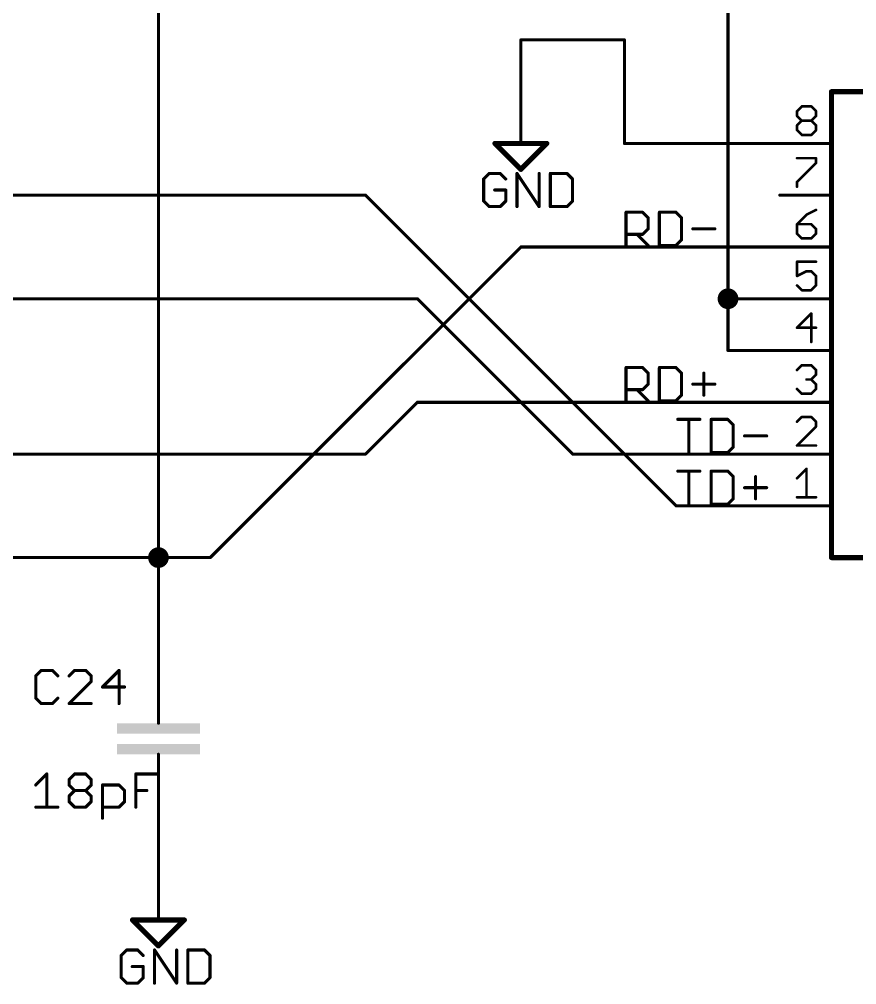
# Model space of a CAD drawing. Extents: x 0 to 388, y 0 to 261.
# Drawn here: x 214.16 to 255.23, y 167 to 214.37 of the extents above; entities that cross this region are included whole.
import ezdxf

# ---------------------------------------------------------------- set-up
doc = ezdxf.new("R2010")
doc.units = 0
for name, color, linetype in [('91', 94, 'CONTINUOUS'), ('94', 14, 'CONTINUOUS'), ('95', 251, 'CONTINUOUS'), ('96', 251, 'CONTINUOUS')]:
    doc.layers.add(name, color=color, linetype=linetype)

# ---------------------------------------------------------------- blocks, each defined once
blk = doc.blocks.new('RECT')
blk.add_solid([(-0.5, -0.5), (0.5, -0.5), (-0.5, 0.5), (0.5, 0.5)])

msp = doc.modelspace()

# ---------------------------------------------------------------- linework, layer by layer
at = {"layer": '91', "const_width": 0.1524}
for points in [[(248.92, 200.66), (248.92, 243.84)], [(220.98, 228.6), (220.98, 187.96)], [(238.76, 210.82), (238.76, 213.36)], [(238.76, 213.36), (243.84, 213.36)], [(243.84, 213.36), (243.84, 208.28)], [(243.84, 208.28), (251.46, 208.28)], [(180.34, 205.74), (231.14, 205.74)], [(231.14, 205.74), (246.38, 190.5)], [(223.52, 187.96), (238.76, 203.2)], [(238.76, 203.2), (251.46, 203.2)], [(190.5, 200.66), (233.68, 200.66)], [(233.68, 200.66), (241.3, 193.04)], [(251.46, 200.66), (248.92, 200.66)], [(248.92, 198.12), (248.92, 200.66)], [(251.46, 198.12), (248.92, 198.12)], [(231.14, 193.04), (233.68, 195.58)], [(233.68, 195.58), (251.46, 195.58)], [(210.82, 193.04), (231.14, 193.04)], [(241.3, 193.04), (251.46, 193.04)], [(246.38, 190.5), (251.46, 190.5)], [(129.54, 187.96), (220.98, 187.96)], [(220.98, 187.96), (223.52, 187.96)], [(220.98, 187.96), (220.98, 182.88)], [(220.98, 172.72), (220.98, 175.26)]]:
    msp.add_lwpolyline(points, dxfattribs=at)
at = {"layer": '91'}
for points, const_width in [([(238.7981, 213.36, 1), (238.7219, 213.36)], 0.0762), ([(238.76, 213.3981, 1), (238.76, 213.3219)], 0.0762), ([(243.8781, 213.36, 1), (243.8019, 213.36)], 0.0762), ([(243.84, 213.3219, 1), (243.84, 213.3981)], 0.0762), ([(238.7219, 210.82, 1), (238.7981, 210.82)], 0.0762), ([(243.84, 208.3181, 1), (243.84, 208.2419)], 0.0762), ([(243.8019, 208.28, 1), (243.8781, 208.28)], 0.0762), ([(251.46, 208.2419, 1), (251.46, 208.3181)], 0.0762), ([(231.1669, 205.7669, 1), (231.1131, 205.7131)], 0.0762), ([(231.14, 205.7019, 1), (231.14, 205.7781)], 0.0762), ([(238.76, 203.2381, 1), (238.76, 203.1619)], 0.0762), ([(238.7869, 203.1731, 1), (238.7331, 203.2269)], 0.0762), ([(251.46, 203.1619, 1), (251.46, 203.2381)], 0.0762), ([(248.92, 200.406, 1), (248.92, 200.914, 1), (248.92, 200.406)], 0.508), ([(233.7069, 200.6869, 1), (233.6531, 200.6331)], 0.0762), ([(233.68, 200.6219, 1), (233.68, 200.6981)], 0.0762), ([(248.92, 200.6981, 1), (248.92, 200.6219)], 0.0762), ([(248.9581, 200.66, 1), (248.8819, 200.66)], 0.0762), ([(248.8819, 200.66, 1), (248.9581, 200.66)], 0.0762), ([(251.46, 200.6219, 1), (251.46, 200.6981)], 0.0762), ([(248.92, 198.1581, 1), (248.92, 198.0819)], 0.0762), ([(248.8819, 198.12, 1), (248.9581, 198.12)], 0.0762), ([(251.46, 198.0819, 1), (251.46, 198.1581)], 0.0762), ([(233.68, 195.6181, 1), (233.68, 195.5419)], 0.0762), ([(233.7069, 195.5531, 1), (233.6531, 195.6069)], 0.0762), ([(251.46, 195.5419, 1), (251.46, 195.6181)], 0.0762), ([(231.1131, 193.0669, 1), (231.1669, 193.0131)], 0.0762), ([(231.14, 193.0019, 1), (231.14, 193.0781)], 0.0762), ([(241.3, 193.0781, 1), (241.3, 193.0019)], 0.0762), ([(241.2731, 193.0131, 1), (241.3269, 193.0669)], 0.0762), ([(251.46, 193.0019, 1), (251.46, 193.0781)], 0.0762), ([(246.38, 190.5381, 1), (246.38, 190.4619)], 0.0762), ([(246.3531, 190.4731, 1), (246.4069, 190.5269)], 0.0762), ([(251.46, 190.4619, 1), (251.46, 190.5381)], 0.0762), ([(220.98, 187.706, 1), (220.98, 188.214, 1), (220.98, 187.706)], 0.508), ([(220.98, 187.9981, 1), (220.98, 187.9219)], 0.0762), ([(221.0181, 187.96, 1), (220.9419, 187.96)], 0.0762), ([(220.9419, 187.96, 1), (221.0181, 187.96)], 0.0762), ([(220.98, 187.9219, 1), (220.98, 187.9981)], 0.0762), ([(223.4931, 187.9869, 1), (223.5469, 187.9331)], 0.0762), ([(223.52, 187.9219, 1), (223.52, 187.9981)], 0.0762), ([(220.9419, 182.88, 1), (221.0181, 182.88)], 0.0762), ([(221.0181, 175.26, 1), (220.9419, 175.26)], 0.0762), ([(220.9419, 172.72, 1), (221.0181, 172.72)], 0.0762)]:
    msp.add_lwpolyline(points, format="xyb", dxfattribs=dict(at, const_width=const_width))
at = {"layer": '94'}
for points, const_width in [([(238.76, 210.82), (238.76, 208.28)], 0.1524), ([(254, 187.96), (254, 210.82)], 0.254), ([(254, 210.82), (279.4, 210.82)], 0.254), ([(237.49, 208.28), (240.03, 208.28)], 0.254), ([(238.76, 207.01), (237.49, 208.28)], 0.254), ([(240.03, 208.28), (238.76, 207.01)], 0.254), ([(251.46, 208.28), (254, 208.28)], 0.1524), ([(251.46, 205.74), (254, 205.74)], 0.1524), ([(251.46, 203.2), (254, 203.2)], 0.1524), ([(251.46, 200.66), (254, 200.66)], 0.1524), ([(251.46, 198.12), (254, 198.12)], 0.1524), ([(251.46, 195.58), (254, 195.58)], 0.1524), ([(251.46, 193.04), (254, 193.04)], 0.1524), ([(251.46, 190.5), (254, 190.5)], 0.1524), ([(279.4, 187.96), (254, 187.96)], 0.254), ([(220.98, 182.88), (220.98, 180.34)], 0.1524), ([(220.98, 179.832), (220.98, 180.34)], 0.1524), ([(220.98, 177.8), (220.98, 178.308)], 0.1524), ([(220.98, 175.26), (220.98, 177.8)], 0.1524), ([(220.98, 172.72), (220.98, 170.18)], 0.1524), ([(219.71, 170.18), (222.25, 170.18)], 0.254), ([(220.98, 168.91), (219.71, 170.18)], 0.254), ([(222.25, 170.18), (220.98, 168.91)], 0.254)]:
    msp.add_lwpolyline(points, dxfattribs=dict(at, const_width=const_width))
for points, const_width in [([(238.7981, 210.82, 1), (238.7219, 210.82)], 0.0762), ([(254.0635, 210.82, 1), (253.9365, 210.82)], 0.127), ([(254, 210.8835, 1), (254, 210.7565)], 0.127), ([(237.49, 208.3435, 1), (237.49, 208.2165)], 0.127), ([(237.5349, 208.3249, 1), (237.4451, 208.2351)], 0.127), ([(238.7219, 208.28, 1), (238.7981, 208.28)], 0.0762), ([(240.0749, 208.2351, 1), (239.9851, 208.3249)], 0.127), ([(240.03, 208.2165, 1), (240.03, 208.3435)], 0.127), ([(251.46, 208.3181, 1), (251.46, 208.2419)], 0.0762), ([(254, 208.2419, 1), (254, 208.3181)], 0.0762), ([(238.7151, 207.0549, 1), (238.8049, 206.9651)], 0.127), ([(238.7151, 206.9651, 1), (238.8049, 207.0549)], 0.127), ([(251.46, 205.7781, 1), (251.46, 205.7019)], 0.0762), ([(254, 205.7019, 1), (254, 205.7781)], 0.0762), ([(251.46, 203.2381, 1), (251.46, 203.1619)], 0.0762), ([(254, 203.1619, 1), (254, 203.2381)], 0.0762), ([(251.46, 200.6981, 1), (251.46, 200.6219)], 0.0762), ([(254, 200.6219, 1), (254, 200.6981)], 0.0762), ([(251.46, 198.1581, 1), (251.46, 198.0819)], 0.0762), ([(254, 198.0819, 1), (254, 198.1581)], 0.0762), ([(251.46, 195.6181, 1), (251.46, 195.5419)], 0.0762), ([(254, 195.5419, 1), (254, 195.6181)], 0.0762), ([(251.46, 193.0781, 1), (251.46, 193.0019)], 0.0762), ([(254, 193.0019, 1), (254, 193.0781)], 0.0762), ([(251.46, 190.5381, 1), (251.46, 190.4619)], 0.0762), ([(254, 190.4619, 1), (254, 190.5381)], 0.0762), ([(254, 188.0235, 1), (254, 187.8965)], 0.127), ([(253.9365, 187.96, 1), (254.0635, 187.96)], 0.127), ([(221.0181, 182.88, 1), (220.9419, 182.88)], 0.0762), ([(221.0181, 180.34, 1), (220.9419, 180.34)], 0.0762), ([(220.9419, 180.34, 1), (221.0181, 180.34)], 0.0762), ([(220.9419, 179.832, 1), (221.0181, 179.832)], 0.0762), ([(221.0181, 178.308, 1), (220.9419, 178.308)], 0.0762), ([(221.0181, 177.8, 1), (220.9419, 177.8)], 0.0762), ([(220.9419, 177.8, 1), (221.0181, 177.8)], 0.0762), ([(220.9419, 175.26, 1), (221.0181, 175.26)], 0.0762), ([(221.0181, 172.72, 1), (220.9419, 172.72)], 0.0762), ([(219.71, 170.2435, 1), (219.71, 170.1165)], 0.127), ([(219.7549, 170.2249, 1), (219.6651, 170.1351)], 0.127), ([(220.9419, 170.18, 1), (221.0181, 170.18)], 0.0762), ([(222.2949, 170.1351, 1), (222.2051, 170.2249)], 0.127), ([(222.25, 170.1165, 1), (222.25, 170.2435)], 0.127), ([(220.9351, 168.9549, 1), (221.0249, 168.8651)], 0.127), ([(220.9351, 168.8651, 1), (221.0249, 168.9549)], 0.127)]:
    msp.add_lwpolyline(points, format="xyb", dxfattribs=dict(at, const_width=const_width))
at = {"layer": '95'}
for points, const_width in [([(252.3046, 209.8643), (252.5377, 210.0973)], 0.127), ([(252.3046, 209.6312), (252.3046, 209.8643)], 0.127), ([(252.5377, 210.0973), (253.0037, 210.0973)], 0.127), ([(253.0037, 210.0973), (253.2368, 209.8643)], 0.127), ([(253.2368, 209.8643), (253.2368, 209.6312)], 0.127), ([(252.5377, 209.3982), (252.3046, 209.6312)], 0.127), ([(252.3046, 209.1652), (252.5377, 209.3982)], 0.127), ([(252.5377, 209.3982), (253.0037, 209.3982)], 0.127), ([(253.2368, 209.6312), (253.0037, 209.3982)], 0.127), ([(253.0037, 209.3982), (253.2368, 209.1652)], 0.127), ([(252.3046, 208.9321), (252.3046, 209.1652)], 0.127), ([(252.5377, 208.6991), (252.3046, 208.9321)], 0.127), ([(253.2368, 208.9321), (253.0037, 208.6991)], 0.127), ([(253.2368, 209.1652), (253.2368, 208.9321)], 0.127), ([(253.0037, 208.6991), (252.5377, 208.6991)], 0.127), ([(252.3046, 207.5573), (253.2368, 207.5573)], 0.127), ([(253.2368, 207.5573), (253.2368, 207.3243)], 0.127), ([(253.2368, 207.3243), (252.3046, 206.3921)], 0.127), ([(252.3046, 206.3921), (252.3046, 206.1591)], 0.127), ([(243.9162, 203.2762), (243.9162, 204.9032)], 0.1524), ([(243.9162, 204.9032), (244.7297, 204.9032)], 0.1524), ([(244.7297, 204.9032), (245.0009, 204.632)], 0.1524), ([(245.0009, 204.632), (245.0009, 204.0897)], 0.1524), ([(245.5534, 204.9032), (245.5534, 203.2762)], 0.1524), ([(246.3668, 204.9032), (245.5534, 204.9032)], 0.1524), ([(246.638, 204.632), (246.3668, 204.9032)], 0.1524), ([(246.638, 203.5474), (246.638, 204.632)], 0.1524), ([(252.7707, 204.7843), (252.3046, 204.3182)], 0.127), ([(253.2368, 205.0173), (252.7707, 204.7843)], 0.127), ([(245.0009, 204.0897), (244.7297, 203.8185)], 0.1524), ([(247.1905, 204.0897), (248.2752, 204.0897)], 0.1524), ([(252.3046, 204.3182), (252.3046, 203.8521)], 0.127), ([(253.0037, 204.3182), (252.3046, 204.3182)], 0.127), ([(253.2368, 204.0852), (253.0037, 204.3182)], 0.127), ([(253.2368, 203.8521), (253.2368, 204.0852)], 0.127), ([(244.7297, 203.8185), (243.9162, 203.8185)], 0.1524), ([(244.4585, 203.8185), (245.0009, 203.2762)], 0.1524), ([(252.3046, 203.8521), (252.5377, 203.6191)], 0.127), ([(252.5377, 203.6191), (253.0037, 203.6191)], 0.127), ([(253.0037, 203.6191), (253.2368, 203.8521)], 0.127), ([(245.5534, 203.2762), (246.3668, 203.2762)], 0.1524), ([(246.3668, 203.2762), (246.638, 203.5474)], 0.1524), ([(253.2368, 202.4773), (252.3046, 202.4773)], 0.127), ([(252.3046, 202.4773), (252.3046, 201.7782)], 0.127), ([(252.3046, 201.7782), (252.7707, 202.0112)], 0.127), ([(252.7707, 202.0112), (253.0037, 202.0112)], 0.127), ([(253.0037, 202.0112), (253.2368, 201.7782)], 0.127), ([(253.2368, 201.7782), (253.2368, 201.3121)], 0.127), ([(252.5377, 201.0791), (252.3046, 201.3121)], 0.127), ([(253.2368, 201.3121), (253.0037, 201.0791)], 0.127), ([(253.0037, 201.0791), (252.5377, 201.0791)], 0.127), ([(253.0037, 199.9373), (252.3046, 199.2382)], 0.127), ([(253.0037, 198.5391), (253.0037, 199.9373)], 0.127), ([(252.3046, 199.2382), (253.2368, 199.2382)], 0.127), ([(243.9162, 195.6562), (243.9162, 197.2832)], 0.1524), ([(243.9162, 197.2832), (244.7297, 197.2832)], 0.1524), ([(244.7297, 197.2832), (245.0009, 197.012)], 0.1524), ([(245.0009, 197.012), (245.0009, 196.4697)], 0.1524), ([(245.5534, 197.2832), (245.5534, 195.6562)], 0.1524), ([(246.3668, 197.2832), (245.5534, 197.2832)], 0.1524), ([(246.638, 197.012), (246.3668, 197.2832)], 0.1524), ([(246.638, 195.9274), (246.638, 197.012)], 0.1524), ([(247.7328, 197.012), (247.7328, 195.9274)], 0.1524), ([(252.3046, 197.1643), (252.5377, 197.3973)], 0.127), ([(252.5377, 197.3973), (253.0037, 197.3973)], 0.127), ([(253.0037, 197.3973), (253.2368, 197.1643)], 0.127), ([(253.2368, 197.1643), (253.2368, 196.9312)], 0.127), ([(253.0037, 196.6982), (252.7707, 196.6982)], 0.127), ([(253.2368, 196.9312), (253.0037, 196.6982)], 0.127), ([(253.0037, 196.6982), (253.2368, 196.4652)], 0.127), ([(244.7297, 196.1985), (243.9162, 196.1985)], 0.1524), ([(244.4585, 196.1985), (245.0009, 195.6562)], 0.1524), ([(245.0009, 196.4697), (244.7297, 196.1985)], 0.1524), ([(247.1905, 196.4697), (248.2752, 196.4697)], 0.1524), ([(252.5377, 195.9991), (252.3046, 196.2321)], 0.127), ([(253.2368, 196.2321), (253.0037, 195.9991)], 0.127), ([(253.2368, 196.4652), (253.2368, 196.2321)], 0.127), ([(245.5534, 195.6562), (246.3668, 195.6562)], 0.1524), ([(246.3668, 195.6562), (246.638, 195.9274)], 0.1524), ([(253.0037, 195.9991), (252.5377, 195.9991)], 0.127), ([(246.4562, 194.7432), (247.5409, 194.7432)], 0.1524), ([(246.9985, 193.1162), (246.9985, 194.7432)], 0.1524), ([(248.0934, 194.7432), (248.0934, 193.1162)], 0.1524), ([(248.9069, 194.7432), (248.0934, 194.7432)], 0.1524), ([(249.178, 194.472), (248.9069, 194.7432)], 0.1524), ([(252.5377, 194.8573), (252.3046, 194.6243)], 0.127), ([(253.0037, 194.8573), (252.5377, 194.8573)], 0.127), ([(253.2368, 194.6243), (253.0037, 194.8573)], 0.127), ([(253.2368, 194.3912), (253.2368, 194.6243)], 0.127), ([(249.178, 193.3874), (249.178, 194.472)], 0.1524), ([(252.3046, 193.4591), (253.2368, 194.3912)], 0.127), ([(249.7305, 193.9297), (250.8152, 193.9297)], 0.1524), ([(248.9069, 193.1162), (249.178, 193.3874)], 0.1524), ([(253.2368, 193.4591), (252.3046, 193.4591)], 0.127), ([(248.0934, 193.1162), (248.9069, 193.1162)], 0.1524), ([(252.3046, 191.8512), (252.7707, 192.3173)], 0.127), ([(252.7707, 192.3173), (252.7707, 190.9191)], 0.127), ([(246.4562, 192.2032), (247.5409, 192.2032)], 0.1524), ([(246.9985, 190.5762), (246.9985, 192.2032)], 0.1524), ([(248.0934, 192.2032), (248.0934, 190.5762)], 0.1524), ([(248.9069, 192.2032), (248.0934, 192.2032)], 0.1524), ([(249.178, 191.932), (248.9069, 192.2032)], 0.1524), ([(249.178, 190.8474), (249.178, 191.932)], 0.1524), ([(250.2728, 191.932), (250.2728, 190.8474)], 0.1524), ([(249.7305, 191.3897), (250.8152, 191.3897)], 0.1524), ([(248.9069, 190.5762), (249.178, 190.8474)], 0.1524), ([(252.3046, 190.9191), (253.2368, 190.9191)], 0.127), ([(248.0934, 190.5762), (248.9069, 190.5762)], 0.1524), ([(215.2314, 182.4242), (214.9602, 182.153)], 0.1524), ([(215.7737, 182.4242), (215.2314, 182.4242)], 0.1524), ([(216.0449, 182.153), (215.7737, 182.4242)], 0.1524), ([(216.8685, 182.4242), (216.5974, 182.153)], 0.1524), ([(217.4109, 182.4242), (216.8685, 182.4242)], 0.1524), ([(217.682, 182.153), (217.4109, 182.4242)], 0.1524), ([(219.048, 182.4242), (218.2345, 181.6107)], 0.1524), ([(219.048, 180.7972), (219.048, 182.4242)], 0.1524), ([(214.9602, 182.153), (214.9602, 181.0684)], 0.1524), ([(216.5974, 180.7972), (217.682, 181.8819)], 0.1524), ([(217.682, 181.8819), (217.682, 182.153)], 0.1524), ([(218.2345, 181.6107), (219.3192, 181.6107)], 0.1524), ([(214.9602, 181.0684), (215.2314, 180.7972)], 0.1524), ([(215.7737, 180.7972), (216.0449, 181.0684)], 0.1524), ([(215.2314, 180.7972), (215.7737, 180.7972)], 0.1524), ([(217.682, 180.7972), (216.5974, 180.7972)], 0.1524)]:
    msp.add_lwpolyline(points, dxfattribs=dict(at, const_width=const_width))
for points, const_width in [([(252.3364, 209.8643, 1), (252.2729, 209.8643)], 0.0635), ([(252.2822, 209.8867, 1), (252.3271, 209.8418)], 0.0635), ([(252.5377, 210.129, 1), (252.5377, 210.0655)], 0.0635), ([(252.5601, 210.0748, 1), (252.5152, 210.1197)], 0.0635), ([(253.0262, 210.1197, 1), (252.9813, 210.0748)], 0.0635), ([(253.0037, 210.0655, 1), (253.0037, 210.129)], 0.0635), ([(253.2685, 209.8643, 1), (253.205, 209.8643)], 0.0635), ([(253.2143, 209.8418, 1), (253.2592, 209.8867)], 0.0635), ([(252.3271, 209.6537, 1), (252.2822, 209.6088)], 0.0635), ([(252.2729, 209.6312, 1), (252.3364, 209.6312)], 0.0635), ([(252.5377, 209.4299, 1), (252.5377, 209.3664)], 0.0635), ([(252.5601, 209.3757, 1), (252.5152, 209.4206)], 0.0635), ([(252.5152, 209.3757, 1), (252.5601, 209.4206)], 0.0635), ([(253.0262, 209.4206, 1), (252.9813, 209.3757)], 0.0635), ([(252.9813, 209.4206, 1), (253.0262, 209.3757)], 0.0635), ([(253.0037, 209.3664, 1), (253.0037, 209.4299)], 0.0635), ([(253.205, 209.6312, 1), (253.2685, 209.6312)], 0.0635), ([(253.2592, 209.6088, 1), (253.2143, 209.6537)], 0.0635), ([(252.3364, 209.1652, 1), (252.2729, 209.1652)], 0.0635), ([(252.2822, 209.1876, 1), (252.3271, 209.1427)], 0.0635), ([(252.3271, 208.9546, 1), (252.2822, 208.9097)], 0.0635), ([(252.2729, 208.9321, 1), (252.3364, 208.9321)], 0.0635), ([(253.2685, 209.1652, 1), (253.205, 209.1652)], 0.0635), ([(253.205, 208.9321, 1), (253.2685, 208.9321)], 0.0635), ([(253.2143, 209.1427, 1), (253.2592, 209.1876)], 0.0635), ([(253.2592, 208.9097, 1), (253.2143, 208.9546)], 0.0635), ([(252.5377, 208.7309, 1), (252.5377, 208.6674)], 0.0635), ([(252.5152, 208.6766, 1), (252.5601, 208.7216)], 0.0635), ([(252.9813, 208.7216, 1), (253.0262, 208.6766)], 0.0635), ([(253.0037, 208.6674, 1), (253.0037, 208.7309)], 0.0635), ([(252.3046, 207.589, 1), (252.3046, 207.5255)], 0.0635), ([(253.2685, 207.5573, 1), (253.205, 207.5573)], 0.0635), ([(253.2368, 207.5255, 1), (253.2368, 207.589)], 0.0635), ([(253.205, 207.3243, 1), (253.2685, 207.3243)], 0.0635), ([(253.2592, 207.3018, 1), (253.2143, 207.3467)], 0.0635), ([(252.3364, 206.3921, 1), (252.2729, 206.3921)], 0.0635), ([(252.2822, 206.4146, 1), (252.3271, 206.3697)], 0.0635), ([(252.2729, 206.1591, 1), (252.3364, 206.1591)], 0.0635), ([(243.9543, 204.9032, 1), (243.8781, 204.9032)], 0.0762), ([(243.9162, 204.9413, 1), (243.9162, 204.8651)], 0.0762), ([(244.7566, 204.9301, 1), (244.7028, 204.8762)], 0.0762), ([(244.7297, 204.8651, 1), (244.7297, 204.9413)], 0.0762), ([(245.039, 204.632, 1), (244.9628, 204.632)], 0.0762), ([(244.9739, 204.6051, 1), (245.0278, 204.659)], 0.0762), ([(245.5915, 204.9032, 1), (245.5153, 204.9032)], 0.0762), ([(245.5534, 204.9413, 1), (245.5534, 204.8651)], 0.0762), ([(246.3938, 204.9301, 1), (246.3399, 204.8762)], 0.0762), ([(246.3668, 204.8651, 1), (246.3668, 204.9413)], 0.0762), ([(246.6761, 204.632, 1), (246.5999, 204.632)], 0.0762), ([(246.6111, 204.6051, 1), (246.665, 204.659)], 0.0762), ([(252.7565, 204.8127, 1), (252.7849, 204.7559)], 0.0635), ([(252.7931, 204.7618, 1), (252.7482, 204.8067)], 0.0635), ([(253.2509, 204.9889, 1), (253.2226, 205.0457)], 0.0635), ([(245.0278, 204.0628, 1), (244.9739, 204.1166)], 0.0762), ([(247.1905, 204.1278, 1), (247.1905, 204.0516)], 0.0762), ([(248.2752, 204.0516, 1), (248.2752, 204.1278)], 0.0762), ([(252.3046, 204.3499, 1), (252.3046, 204.2864)], 0.0635), ([(252.3364, 204.3182, 1), (252.2729, 204.3182)], 0.0635), ([(252.2822, 204.3406, 1), (252.3271, 204.2957)], 0.0635), ([(253.0262, 204.3406, 1), (252.9813, 204.2957)], 0.0635), ([(253.0037, 204.2864, 1), (253.0037, 204.3499)], 0.0635), ([(253.2685, 204.0852, 1), (253.205, 204.0852)], 0.0635), ([(243.9162, 203.8566, 1), (243.9162, 203.7804)], 0.0762), ([(244.4855, 203.8455, 1), (244.4316, 203.7916)], 0.0762), ([(244.7028, 203.8455, 1), (244.7566, 203.7916)], 0.0762), ([(244.7297, 203.7804, 1), (244.7297, 203.8566)], 0.0762), ([(244.9628, 204.0897, 1), (245.039, 204.0897)], 0.0762), ([(252.3271, 203.8746, 1), (252.2822, 203.8297)], 0.0635), ([(252.2729, 203.8521, 1), (252.3364, 203.8521)], 0.0635), ([(252.5377, 203.6508, 1), (252.5377, 203.5874)], 0.0635), ([(253.0037, 203.5874, 1), (253.0037, 203.6508)], 0.0635), ([(253.205, 203.8521, 1), (253.2685, 203.8521)], 0.0635), ([(253.2143, 204.0627, 1), (253.2592, 204.1076)], 0.0635), ([(253.2592, 203.8297, 1), (253.2143, 203.8746)], 0.0635), ([(243.8781, 203.2762, 1), (243.9543, 203.2762)], 0.0762), ([(244.9739, 203.2493, 1), (245.0278, 203.3031)], 0.0762), ([(245.5534, 203.3143, 1), (245.5534, 203.2381)], 0.0762), ([(245.5153, 203.2762, 1), (245.5915, 203.2762)], 0.0762), ([(246.3399, 203.3031, 1), (246.3938, 203.2493)], 0.0762), ([(246.3668, 203.2381, 1), (246.3668, 203.3143)], 0.0762), ([(246.5999, 203.5474, 1), (246.6761, 203.5474)], 0.0762), ([(246.665, 203.5204, 1), (246.6111, 203.5743)], 0.0762), ([(252.5152, 203.5966, 1), (252.5601, 203.6416)], 0.0635), ([(252.9813, 203.6416, 1), (253.0262, 203.5966)], 0.0635), ([(252.3046, 202.509, 1), (252.3046, 202.4455)], 0.0635), ([(252.3364, 202.4773, 1), (252.2729, 202.4773)], 0.0635), ([(253.2368, 202.4455, 1), (253.2368, 202.509)], 0.0635), ([(252.2904, 201.8066, 1), (252.3188, 201.7498)], 0.0635), ([(252.2729, 201.7782, 1), (252.3364, 201.7782)], 0.0635), ([(252.7707, 202.043, 1), (252.7707, 201.9795)], 0.0635), ([(252.7849, 201.9828, 1), (252.7565, 202.0396)], 0.0635), ([(253.0262, 202.0337, 1), (252.9813, 201.9888)], 0.0635), ([(253.0037, 201.9795, 1), (253.0037, 202.043)], 0.0635), ([(253.2685, 201.7782, 1), (253.205, 201.7782)], 0.0635), ([(253.2143, 201.7557, 1), (253.2592, 201.8006)], 0.0635), ([(252.3271, 201.3346, 1), (252.2822, 201.2897)], 0.0635), ([(253.205, 201.3121, 1), (253.2685, 201.3121)], 0.0635), ([(253.2592, 201.2897, 1), (253.2143, 201.3346)], 0.0635), ([(252.5377, 201.1108, 1), (252.5377, 201.0474)], 0.0635), ([(252.5152, 201.0566, 1), (252.5601, 201.1016)], 0.0635), ([(252.9813, 201.1016, 1), (253.0262, 201.0566)], 0.0635), ([(253.0037, 201.0474, 1), (253.0037, 201.1108)], 0.0635), ([(253.0355, 199.9373, 1), (252.972, 199.9373)], 0.0635), ([(253.0262, 199.9148, 1), (252.9813, 199.9597)], 0.0635), ([(252.3046, 199.2699, 1), (252.3046, 199.2064)], 0.0635), ([(252.2822, 199.2606, 1), (252.3271, 199.2157)], 0.0635), ([(253.2368, 199.2064, 1), (253.2368, 199.2699)], 0.0635), ([(252.972, 198.5391, 1), (253.0355, 198.5391)], 0.0635), ([(243.9543, 197.2832, 1), (243.8781, 197.2832)], 0.0762), ([(243.9162, 197.3213, 1), (243.9162, 197.2451)], 0.0762), ([(244.7566, 197.3101, 1), (244.7028, 197.2562)], 0.0762), ([(244.7297, 197.2451, 1), (244.7297, 197.3213)], 0.0762), ([(245.039, 197.012, 1), (244.9628, 197.012)], 0.0762), ([(244.9739, 196.9851, 1), (245.0278, 197.039)], 0.0762), ([(245.5915, 197.2832, 1), (245.5153, 197.2832)], 0.0762), ([(245.5534, 197.3213, 1), (245.5534, 197.2451)], 0.0762), ([(246.3938, 197.3101, 1), (246.3399, 197.2562)], 0.0762), ([(246.3668, 197.2451, 1), (246.3668, 197.3213)], 0.0762), ([(246.6761, 197.012, 1), (246.5999, 197.012)], 0.0762), ([(246.6111, 196.9851, 1), (246.665, 197.039)], 0.0762), ([(247.7709, 197.012, 1), (247.6947, 197.012)], 0.0762), ([(252.2822, 197.1867, 1), (252.3271, 197.1418)], 0.0635), ([(252.5377, 197.429, 1), (252.5377, 197.3655)], 0.0635), ([(252.5601, 197.3748, 1), (252.5152, 197.4197)], 0.0635), ([(253.0262, 197.4197, 1), (252.9813, 197.3748)], 0.0635), ([(253.0037, 197.3655, 1), (253.0037, 197.429)], 0.0635), ([(253.2685, 197.1643, 1), (253.205, 197.1643)], 0.0635), ([(253.2143, 197.1418, 1), (253.2592, 197.1867)], 0.0635), ([(252.7707, 196.7299, 1), (252.7707, 196.6664)], 0.0635), ([(253.0262, 196.7206, 1), (252.9813, 196.6757)], 0.0635), ([(252.9813, 196.7206, 1), (253.0262, 196.6757)], 0.0635), ([(253.0037, 196.6664, 1), (253.0037, 196.7299)], 0.0635), ([(253.205, 196.9312, 1), (253.2685, 196.9312)], 0.0635), ([(253.2592, 196.9088, 1), (253.2143, 196.9537)], 0.0635), ([(243.9162, 196.2366, 1), (243.9162, 196.1604)], 0.0762), ([(244.4855, 196.2255, 1), (244.4316, 196.1716)], 0.0762), ([(244.7028, 196.2255, 1), (244.7566, 196.1716)], 0.0762), ([(244.7297, 196.1604, 1), (244.7297, 196.2366)], 0.0762), ([(244.9628, 196.4697, 1), (245.039, 196.4697)], 0.0762), ([(245.0278, 196.4428, 1), (244.9739, 196.4966)], 0.0762), ([(247.1905, 196.5078, 1), (247.1905, 196.4316)], 0.0762), ([(248.2752, 196.4316, 1), (248.2752, 196.5078)], 0.0762), ([(252.3271, 196.2546, 1), (252.2822, 196.2097)], 0.0635), ([(253.2685, 196.4652, 1), (253.205, 196.4652)], 0.0635), ([(253.205, 196.2321, 1), (253.2685, 196.2321)], 0.0635), ([(253.2143, 196.4427, 1), (253.2592, 196.4876)], 0.0635), ([(253.2592, 196.2097, 1), (253.2143, 196.2546)], 0.0635), ([(243.8781, 195.6562, 1), (243.9543, 195.6562)], 0.0762), ([(244.9739, 195.6293, 1), (245.0278, 195.6831)], 0.0762), ([(245.5534, 195.6943, 1), (245.5534, 195.6181)], 0.0762), ([(245.5153, 195.6562, 1), (245.5915, 195.6562)], 0.0762), ([(246.3399, 195.6831, 1), (246.3938, 195.6293)], 0.0762), ([(246.3668, 195.6181, 1), (246.3668, 195.6943)], 0.0762), ([(246.5999, 195.9274, 1), (246.6761, 195.9274)], 0.0762), ([(246.665, 195.9004, 1), (246.6111, 195.9543)], 0.0762), ([(247.6947, 195.9274, 1), (247.7709, 195.9274)], 0.0762), ([(252.5377, 196.0308, 1), (252.5377, 195.9674)], 0.0635), ([(252.5152, 195.9766, 1), (252.5601, 196.0216)], 0.0635), ([(252.9813, 196.0216, 1), (253.0262, 195.9766)], 0.0635), ([(253.0037, 195.9674, 1), (253.0037, 196.0308)], 0.0635), ([(246.4562, 194.7813, 1), (246.4562, 194.7051)], 0.0762), ([(247.0366, 194.7432, 1), (246.9604, 194.7432)], 0.0762), ([(247.5409, 194.7051, 1), (247.5409, 194.7813)], 0.0762), ([(248.1315, 194.7432, 1), (248.0553, 194.7432)], 0.0762), ([(248.0934, 194.7813, 1), (248.0934, 194.7051)], 0.0762), ([(248.9338, 194.7701, 1), (248.8799, 194.7162)], 0.0762), ([(248.9069, 194.7051, 1), (248.9069, 194.7813)], 0.0762), ([(252.2822, 194.6467, 1), (252.3271, 194.6018)], 0.0635), ([(252.5377, 194.889, 1), (252.5377, 194.8255)], 0.0635), ([(252.5601, 194.8348, 1), (252.5152, 194.8797)], 0.0635), ([(253.0262, 194.8797, 1), (252.9813, 194.8348)], 0.0635), ([(253.0037, 194.8255, 1), (253.0037, 194.889)], 0.0635), ([(253.2685, 194.6243, 1), (253.205, 194.6243)], 0.0635), ([(253.2143, 194.6018, 1), (253.2592, 194.6467)], 0.0635), ([(249.2161, 194.472, 1), (249.1399, 194.472)], 0.0762), ([(249.1511, 194.4451, 1), (249.205, 194.499)], 0.0762), ([(253.205, 194.3912, 1), (253.2685, 194.3912)], 0.0635), ([(253.2592, 194.3688, 1), (253.2143, 194.4137)], 0.0635), ([(249.7305, 193.9678, 1), (249.7305, 193.8916)], 0.0762), ([(250.8152, 193.8916, 1), (250.8152, 193.9678)], 0.0762), ([(249.1399, 193.3874, 1), (249.2161, 193.3874)], 0.0762), ([(249.205, 193.3604, 1), (249.1511, 193.4143)], 0.0762), ([(252.2822, 193.4816, 1), (252.3271, 193.4366)], 0.0635), ([(252.3046, 193.4908, 1), (252.3046, 193.4274)], 0.0635), ([(253.2368, 193.4274, 1), (253.2368, 193.4908)], 0.0635), ([(246.9604, 193.1162, 1), (247.0366, 193.1162)], 0.0762), ([(248.0934, 193.1543, 1), (248.0934, 193.0781)], 0.0762), ([(248.0553, 193.1162, 1), (248.1315, 193.1162)], 0.0762), ([(248.8799, 193.1431, 1), (248.9338, 193.0893)], 0.0762), ([(248.9069, 193.0781, 1), (248.9069, 193.1543)], 0.0762), ([(252.8024, 192.3173, 1), (252.7389, 192.3173)], 0.0635), ([(252.7931, 192.2948, 1), (252.7482, 192.3397)], 0.0635), ([(246.4562, 192.2413, 1), (246.4562, 192.1651)], 0.0762), ([(247.0366, 192.2032, 1), (246.9604, 192.2032)], 0.0762), ([(247.5409, 192.1651, 1), (247.5409, 192.2413)], 0.0762), ([(248.1315, 192.2032, 1), (248.0553, 192.2032)], 0.0762), ([(248.0934, 192.2413, 1), (248.0934, 192.1651)], 0.0762), ([(248.9338, 192.2301, 1), (248.8799, 192.1762)], 0.0762), ([(248.9069, 192.1651, 1), (248.9069, 192.2413)], 0.0762), ([(249.2161, 191.932, 1), (249.1399, 191.932)], 0.0762), ([(249.1511, 191.9051, 1), (249.205, 191.959)], 0.0762), ([(250.3109, 191.932, 1), (250.2347, 191.932)], 0.0762), ([(252.2822, 191.8737, 1), (252.3271, 191.8288)], 0.0635), ([(249.7305, 191.4278, 1), (249.7305, 191.3516)], 0.0762), ([(250.8152, 191.3516, 1), (250.8152, 191.4278)], 0.0762), ([(249.205, 190.8204, 1), (249.1511, 190.8743)], 0.0762), ([(252.3046, 190.9509, 1), (252.3046, 190.8874)], 0.0635), ([(252.7389, 190.9191, 1), (252.8024, 190.9191)], 0.0635), ([(253.2368, 190.8874, 1), (253.2368, 190.9509)], 0.0635), ([(246.9604, 190.5762, 1), (247.0366, 190.5762)], 0.0762), ([(248.0934, 190.6143, 1), (248.0934, 190.5381)], 0.0762), ([(248.0553, 190.5762, 1), (248.1315, 190.5762)], 0.0762), ([(248.8799, 190.6031, 1), (248.9338, 190.5493)], 0.0762), ([(248.9069, 190.5381, 1), (248.9069, 190.6143)], 0.0762), ([(249.1399, 190.8474, 1), (249.2161, 190.8474)], 0.0762), ([(250.2347, 190.8474, 1), (250.3109, 190.8474)], 0.0762), ([(215.2314, 182.4623, 1), (215.2314, 182.3861)], 0.0762), ([(215.2583, 182.3972, 1), (215.2044, 182.4511)], 0.0762), ([(215.8006, 182.4511, 1), (215.7468, 182.3972)], 0.0762), ([(215.7737, 182.3861, 1), (215.7737, 182.4623)], 0.0762), ([(216.8685, 182.4623, 1), (216.8685, 182.3861)], 0.0762), ([(216.8955, 182.3972, 1), (216.8416, 182.4511)], 0.0762), ([(217.4378, 182.4511, 1), (217.3839, 182.3972)], 0.0762), ([(217.4109, 182.3861, 1), (217.4109, 182.4623)], 0.0762), ([(219.0861, 182.4242, 1), (219.0099, 182.4242)], 0.0762), ([(219.0749, 182.3972, 1), (219.0211, 182.4511)], 0.0762), ([(214.9983, 182.153, 1), (214.9221, 182.153)], 0.0762), ([(214.9333, 182.18, 1), (214.9871, 182.1261)], 0.0762), ([(216.0179, 182.1261, 1), (216.0718, 182.18)], 0.0762), ([(216.5704, 182.18, 1), (216.6243, 182.1261)], 0.0762), ([(217.7201, 182.153, 1), (217.6439, 182.153)], 0.0762), ([(217.6439, 181.8819, 1), (217.7201, 181.8819)], 0.0762), ([(217.6551, 182.1261, 1), (217.709, 182.18)], 0.0762), ([(217.709, 181.8549, 1), (217.6551, 181.9088)], 0.0762), ([(218.2345, 181.6488, 1), (218.2345, 181.5726)], 0.0762), ([(218.2076, 181.6376, 1), (218.2615, 181.5838)], 0.0762), ([(219.3192, 181.5726, 1), (219.3192, 181.6488)], 0.0762), ([(214.9871, 181.0953, 1), (214.9333, 181.0414)], 0.0762), ([(214.9221, 181.0684, 1), (214.9983, 181.0684)], 0.0762), ([(216.0718, 181.0414, 1), (216.0179, 181.0953)], 0.0762), ([(215.2314, 180.8353, 1), (215.2314, 180.7591)], 0.0762), ([(215.2044, 180.7703, 1), (215.2583, 180.8241)], 0.0762), ([(215.7468, 180.8241, 1), (215.8006, 180.7703)], 0.0762), ([(215.7737, 180.7591, 1), (215.7737, 180.8353)], 0.0762), ([(216.5974, 180.8353, 1), (216.5974, 180.7591)], 0.0762), ([(216.5704, 180.8241, 1), (216.6243, 180.7703)], 0.0762), ([(217.682, 180.7591, 1), (217.682, 180.8353)], 0.0762), ([(219.0099, 180.7972, 1), (219.0861, 180.7972)], 0.0762)]:
    msp.add_lwpolyline(points, format="xyb", dxfattribs=dict(at, const_width=const_width))
at = {"layer": '96', "const_width": 0.1524}
for points in [[(237.2024, 206.8082), (236.9312, 206.537)], [(236.9312, 206.537), (236.9312, 205.4524)], [(237.7447, 206.8082), (237.2024, 206.8082)], [(238.0159, 206.537), (237.7447, 206.8082)], [(238.5684, 205.1812), (238.5684, 206.8082)], [(238.5684, 206.8082), (239.653, 205.1812)], [(239.653, 205.1812), (239.653, 206.8082)], [(240.2055, 206.8082), (240.2055, 205.1812)], [(241.019, 206.8082), (240.2055, 206.8082)], [(241.2902, 206.537), (241.019, 206.8082)], [(241.2902, 205.4524), (241.2902, 206.537)], [(238.0159, 205.9947), (237.4735, 205.9947)], [(238.0159, 205.4524), (238.0159, 205.9947)], [(236.9312, 205.4524), (237.2024, 205.1812)], [(237.2024, 205.1812), (237.7447, 205.1812)], [(237.7447, 205.1812), (238.0159, 205.4524)], [(240.2055, 205.1812), (241.019, 205.1812)], [(241.019, 205.1812), (241.2902, 205.4524)], [(214.9602, 176.8019), (215.5025, 177.3442)], [(215.5025, 177.3442), (215.5025, 175.7172)], [(216.5974, 177.073), (216.8685, 177.3442)], [(216.8685, 177.3442), (217.4109, 177.3442)], [(217.4109, 177.3442), (217.682, 177.073)], [(219.8717, 175.7172), (219.8717, 177.3442)], [(219.8717, 177.3442), (220.9563, 177.3442)], [(216.5974, 176.8019), (216.5974, 177.073)], [(216.8685, 176.5307), (216.5974, 176.8019)], [(217.682, 176.8019), (217.4109, 176.5307)], [(217.682, 177.073), (217.682, 176.8019)], [(218.2345, 175.1749), (218.2345, 176.8019)], [(218.2345, 176.8019), (219.048, 176.8019)], [(219.048, 176.8019), (219.3192, 176.5307)], [(216.5974, 176.2595), (216.8685, 176.5307)], [(216.5974, 175.9884), (216.5974, 176.2595)], [(216.8685, 176.5307), (217.4109, 176.5307)], [(217.4109, 176.5307), (217.682, 176.2595)], [(217.682, 176.2595), (217.682, 175.9884)], [(219.3192, 176.5307), (219.3192, 175.9884)], [(219.8717, 176.5307), (220.414, 176.5307)], [(214.9602, 175.7172), (216.0449, 175.7172)], [(216.8685, 175.7172), (216.5974, 175.9884)], [(217.4109, 175.7172), (216.8685, 175.7172)], [(217.682, 175.9884), (217.4109, 175.7172)], [(219.048, 175.7172), (218.2345, 175.7172)], [(219.3192, 175.9884), (219.048, 175.7172)], [(219.4224, 168.7082), (219.1512, 168.437)], [(219.9647, 168.7082), (219.4224, 168.7082)], [(220.2359, 168.437), (219.9647, 168.7082)], [(220.7884, 167.0812), (220.7884, 168.7082)], [(220.7884, 168.7082), (221.873, 167.0812)], [(221.873, 167.0812), (221.873, 168.7082)], [(222.4255, 168.7082), (222.4255, 167.0812)], [(223.239, 168.7082), (222.4255, 168.7082)], [(223.5102, 168.437), (223.239, 168.7082)], [(219.1512, 168.437), (219.1512, 167.3524)], [(223.5102, 167.3524), (223.5102, 168.437)], [(220.2359, 167.8947), (219.6935, 167.8947)], [(220.2359, 167.3524), (220.2359, 167.8947)], [(219.1512, 167.3524), (219.4224, 167.0812)], [(219.9647, 167.0812), (220.2359, 167.3524)], [(223.239, 167.0812), (223.5102, 167.3524)], [(219.4224, 167.0812), (219.9647, 167.0812)], [(222.4255, 167.0812), (223.239, 167.0812)]]:
    msp.add_lwpolyline(points, dxfattribs=at)
at = {"layer": '96', "const_width": 0.0762}
for points in [[(236.9693, 206.537, 1), (236.8931, 206.537)], [(236.9043, 206.564, 1), (236.9581, 206.5101)], [(237.2024, 206.8463, 1), (237.2024, 206.7701)], [(237.2293, 206.7812, 1), (237.1754, 206.8351)], [(237.7716, 206.8351, 1), (237.7178, 206.7812)], [(237.7447, 206.7701, 1), (237.7447, 206.8463)], [(237.9889, 206.5101, 1), (238.0428, 206.564)], [(238.6065, 206.8082, 1), (238.5303, 206.8082)], [(238.6001, 206.8293, 1), (238.5367, 206.7871)], [(239.6911, 206.8082, 1), (239.6149, 206.8082)], [(240.2436, 206.8082, 1), (240.1674, 206.8082)], [(240.2055, 206.8463, 1), (240.2055, 206.7701)], [(241.0459, 206.8351, 1), (240.9921, 206.7812)], [(241.019, 206.7701, 1), (241.019, 206.8463)], [(241.3283, 206.537, 1), (241.2521, 206.537)], [(241.2632, 206.5101, 1), (241.3171, 206.564)], [(237.4735, 206.0328, 1), (237.4735, 205.9566)], [(238.054, 205.9947, 1), (237.9778, 205.9947)], [(238.0159, 205.9566, 1), (238.0159, 206.0328)], [(236.9581, 205.4793, 1), (236.9043, 205.4254)], [(236.8931, 205.4524, 1), (236.9693, 205.4524)], [(237.2024, 205.2193, 1), (237.2024, 205.1431)], [(237.1754, 205.1543, 1), (237.2293, 205.2081)], [(237.7178, 205.2081, 1), (237.7716, 205.1543)], [(237.7447, 205.1431, 1), (237.7447, 205.2193)], [(237.9778, 205.4524, 1), (238.054, 205.4524)], [(238.0428, 205.4254, 1), (237.9889, 205.4793)], [(238.5303, 205.1812, 1), (238.6065, 205.1812)], [(239.6149, 205.1812, 1), (239.6911, 205.1812)], [(239.6213, 205.1601, 1), (239.6847, 205.2023)], [(240.2055, 205.2193, 1), (240.2055, 205.1431)], [(240.1674, 205.1812, 1), (240.2436, 205.1812)], [(240.9921, 205.2081, 1), (241.0459, 205.1543)], [(241.019, 205.1431, 1), (241.019, 205.2193)], [(241.2521, 205.4524, 1), (241.3283, 205.4524)], [(241.3171, 205.4254, 1), (241.2632, 205.4793)], [(215.5406, 177.3442, 1), (215.4644, 177.3442)], [(215.5295, 177.3172, 1), (215.4756, 177.3711)], [(216.8685, 177.3823, 1), (216.8685, 177.3061)], [(216.8955, 177.3172, 1), (216.8416, 177.3711)], [(217.4378, 177.3711, 1), (217.3839, 177.3172)], [(217.4109, 177.3061, 1), (217.4109, 177.3823)], [(219.9098, 177.3442, 1), (219.8336, 177.3442)], [(219.8717, 177.3823, 1), (219.8717, 177.3061)], [(220.9563, 177.3061, 1), (220.9563, 177.3823)], [(214.9333, 176.8288, 1), (214.9871, 176.7749)], [(216.5704, 177.1, 1), (216.6243, 177.0461)], [(216.6243, 176.8288, 1), (216.5704, 176.7749)], [(216.6355, 177.073, 1), (216.5593, 177.073)], [(216.5593, 176.8019, 1), (216.6355, 176.8019)], [(217.7201, 177.073, 1), (217.6439, 177.073)], [(217.6439, 176.8019, 1), (217.7201, 176.8019)], [(217.6551, 177.0461, 1), (217.709, 177.1)], [(217.709, 176.7749, 1), (217.6551, 176.8288)], [(218.2726, 176.8019, 1), (218.1964, 176.8019)], [(218.2345, 176.84, 1), (218.2345, 176.7638)], [(219.0749, 176.8288, 1), (219.0211, 176.7749)], [(219.048, 176.7638, 1), (219.048, 176.84)], [(216.5704, 176.2865, 1), (216.6243, 176.2326)], [(216.6355, 176.2595, 1), (216.5593, 176.2595)], [(216.8685, 176.5688, 1), (216.8685, 176.4926)], [(216.8955, 176.5038, 1), (216.8416, 176.5576)], [(216.8416, 176.5038, 1), (216.8955, 176.5576)], [(217.4378, 176.5576, 1), (217.3839, 176.5038)], [(217.3839, 176.5576, 1), (217.4378, 176.5038)], [(217.4109, 176.4926, 1), (217.4109, 176.5688)], [(217.7201, 176.2595, 1), (217.6439, 176.2595)], [(217.6551, 176.2326, 1), (217.709, 176.2865)], [(219.3573, 176.5307, 1), (219.2811, 176.5307)], [(219.2922, 176.5038, 1), (219.3461, 176.5576)], [(219.8717, 176.5688, 1), (219.8717, 176.4926)], [(220.414, 176.4926, 1), (220.414, 176.5688)], [(214.9602, 175.7553, 1), (214.9602, 175.6791)], [(215.4644, 175.7172, 1), (215.5406, 175.7172)], [(216.0449, 175.6791, 1), (216.0449, 175.7553)], [(216.6243, 176.0153, 1), (216.5704, 175.9614)], [(216.5593, 175.9884, 1), (216.6355, 175.9884)], [(216.8685, 175.7553, 1), (216.8685, 175.6791)], [(216.8416, 175.6903, 1), (216.8955, 175.7441)], [(217.3839, 175.7441, 1), (217.4378, 175.6903)], [(217.4109, 175.6791, 1), (217.4109, 175.7553)], [(217.6439, 175.9884, 1), (217.7201, 175.9884)], [(217.709, 175.9614, 1), (217.6551, 176.0153)], [(218.2345, 175.7553, 1), (218.2345, 175.6791)], [(219.0211, 175.7441, 1), (219.0749, 175.6903)], [(219.048, 175.6791, 1), (219.048, 175.7553)], [(219.2811, 175.9884, 1), (219.3573, 175.9884)], [(219.3461, 175.9614, 1), (219.2922, 176.0153)], [(219.8336, 175.7172, 1), (219.9098, 175.7172)], [(218.1964, 175.1749, 1), (218.2726, 175.1749)], [(219.4224, 168.7463, 1), (219.4224, 168.6701)], [(219.4493, 168.6812, 1), (219.3954, 168.7351)], [(219.9916, 168.7351, 1), (219.9378, 168.6812)], [(219.9647, 168.6701, 1), (219.9647, 168.7463)], [(220.8265, 168.7082, 1), (220.7503, 168.7082)], [(220.8201, 168.7293, 1), (220.7567, 168.6871)], [(221.9111, 168.7082, 1), (221.8349, 168.7082)], [(222.4636, 168.7082, 1), (222.3874, 168.7082)], [(222.4255, 168.7463, 1), (222.4255, 168.6701)], [(223.2659, 168.7351, 1), (223.2121, 168.6812)], [(223.239, 168.6701, 1), (223.239, 168.7463)], [(219.1893, 168.437, 1), (219.1131, 168.437)], [(219.1243, 168.464, 1), (219.1781, 168.4101)], [(220.2089, 168.4101, 1), (220.2628, 168.464)], [(223.5483, 168.437, 1), (223.4721, 168.437)], [(223.4832, 168.4101, 1), (223.5371, 168.464)], [(219.6935, 167.9328, 1), (219.6935, 167.8566)], [(220.274, 167.8947, 1), (220.1978, 167.8947)], [(220.2359, 167.8566, 1), (220.2359, 167.9328)], [(219.1781, 167.3793, 1), (219.1243, 167.3254)], [(219.1131, 167.3524, 1), (219.1893, 167.3524)], [(220.1978, 167.3524, 1), (220.274, 167.3524)], [(220.2628, 167.3254, 1), (220.2089, 167.3793)], [(223.4721, 167.3524, 1), (223.5483, 167.3524)], [(223.5371, 167.3254, 1), (223.4832, 167.3793)], [(219.4224, 167.1193, 1), (219.4224, 167.0431)], [(219.3954, 167.0543, 1), (219.4493, 167.1081)], [(219.9378, 167.1081, 1), (219.9916, 167.0543)], [(219.9647, 167.0431, 1), (219.9647, 167.1193)], [(220.7503, 167.0812, 1), (220.8265, 167.0812)], [(221.8349, 167.0812, 1), (221.9111, 167.0812)], [(221.8413, 167.0601, 1), (221.9047, 167.1023)], [(222.4255, 167.1193, 1), (222.4255, 167.0431)], [(222.3874, 167.0812, 1), (222.4636, 167.0812)], [(223.2121, 167.1081, 1), (223.2659, 167.0543)], [(223.239, 167.0431, 1), (223.239, 167.1193)]]:
    msp.add_lwpolyline(points, format="xyb", dxfattribs=at)

# ---------------------------------------------------------------- block references
at = {"layer": '94', "xscale": 4.064, "yscale": 0.508, "rotation": 180}
for p in [(220.98, 179.578), (220.98, 178.562)]:
    msp.add_blockref('RECT', p, dxfattribs=at)

doc.saveas('drawing.dxf')
